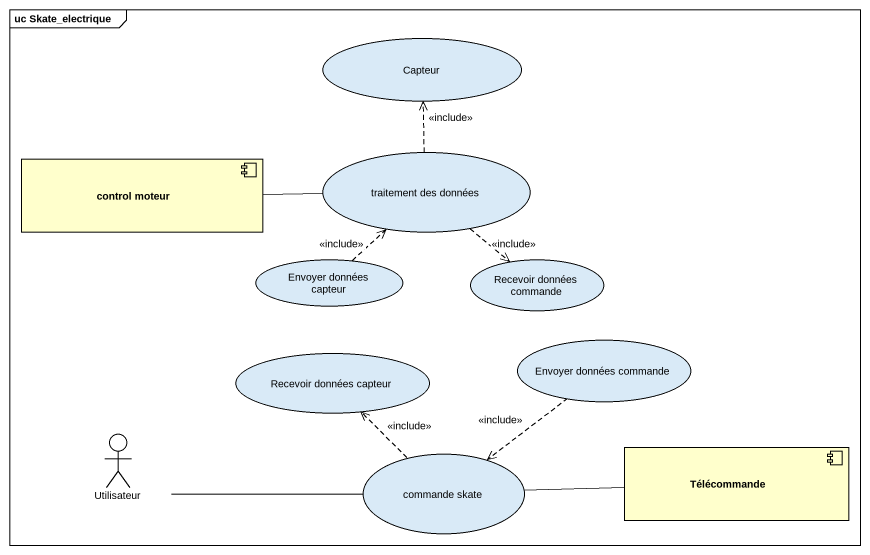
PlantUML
@startuml
mainframe uc Skate_electrique
usecase Capteur
component "control moteur" as control_moteur
usecase "traitement des données" as traitement_des_données
usecase "Envoyer données capteur" as Envoyer_données_capteur
usecase "Recevoir données commande" as Recevoir_données_commande
usecase "Recevoir données capteur" as Recevoir_données_capteur
usecase "Envoyer données commande" as Envoyer_données_commande
actor Utilisateur
usecase "commande skate" as commande_skate
component Télécommande
traitement_des_données .up.> Capteur : <<include>>
traitement_des_données -left- control_moteur
traitement_des_données ..> Recevoir_données_commande : <<include>>
Envoyer_données_capteur .up.> traitement_des_données : <<include>>
Envoyer_données_commande ..> commande_skate : <<include>>
Utilisateur -right- commande_skate
commande_skate .up.> Recevoir_données_capteur : <<include>>
commande_skate -right- Télécommande
@enduml
